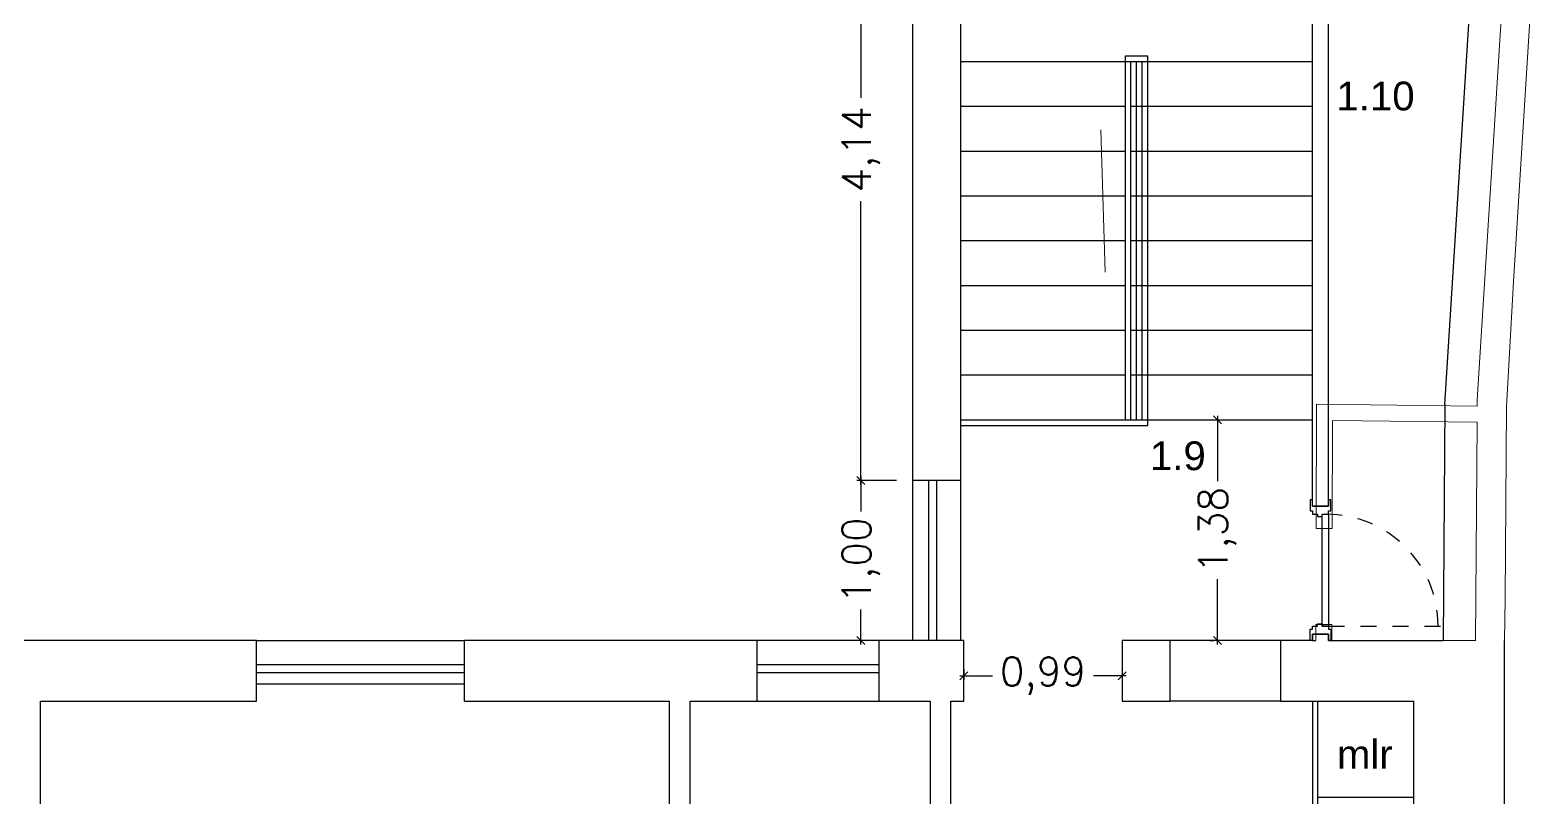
# Model space of a CAD drawing. Header units: millimetres. Extents: x 1778 to 2471, y 1406 to 1876.
# Drawn here: x 1839.61 to 1848.98, y 1629.34 to 1634.14 of the extents above; entities that cross this region are included whole.
import ezdxf

# ---------------------------------------------------------------- set-up
doc = ezdxf.new("R2010")
doc.units = ezdxf.units.MM
doc.linetypes.add('HIDDEN', pattern=[9.525, 6.35, -3.175])
for name, color, linetype in [('ARQ_CONSTRUIR_CORTE', 10, 'Continuous'), ('ARQ_CONSTRUIR_VISTA', 30, 'Continuous'), ('ARQ_CONTRUIR_VAOS', 40, 'Continuous'), ('ARQ_DEMOLIR_CORTE', 2, 'Continuous'), ('ARQ_EXISNTENTE_VISTA', 9, 'Continuous'), ('ARQ_EXISTENTE_CORTE', 6, 'Continuous')]:
    doc.layers.add(name, color=color, linetype=linetype)
doc.layers.add('ARQ_COTAS', color=5, linetype='Continuous', lineweight=0)
doc.layers.add('construcao', color=6, linetype='Continuous', lineweight=0)
doc.styles.add('ROMA1_20', font='romans.shx', dxfattribs={"height": 0.18})
doc.styles.get("Standard").update_dxf_attribs({"font": 'arial.ttf'})
doc.dimstyles.new('1_100', dxfattribs={"dimscale": 0.5, "dimtxt": 0.1, "dimasz": 0.1, "dimexe": 0.05, "dimexo": 0.2, "dimgap": 0.09, "dimtad": 0, "dimzin": 0, "dimtxsty": 'ROMA1_20', "dimblk": 'OBLIQUE', "dimcen": 0.1, "dimdle": 0.05, "dimazin": 0, "dimtfac": 1, "dimtofl": 0, "dimtmove": 1, "dimatfit": 3, "dimldrblk": 'DOTSMALL', "dimfxl": 0.075, "dimtolj": 1, "dimtzin": 0, "dimarcsym": 0})

# ---------------------------------------------------------------- blocks, each defined once
blk = doc.blocks.new('_Oblique')
at = {"color": 0, "linetype": 'ByBlock', "lineweight": -2}
blk.add_line((-0.5, -0.5), (0.5, 0.5), dxfattribs=at)
blk = doc.blocks.new('*D100')
at = {"layer": 'ARQ_COTAS', "color": 0, "lineweight": -2}
for p, q in [((1846.97, 1631.7077), (1847, 1631.7077)), ((1847.025, 1631.7327), (1847.025, 1631.3241)), ((1847.025, 1630.3027), (1847.025, 1630.7113)), ((1846.975, 1630.3277), (1847, 1630.3277))]:
    blk.add_line(p, q, dxfattribs=at)
at = {"layer": 'Defpoints', "color": 0}
for p in [(1847.07, 1631.7077), (1847.025, 1630.3277), (1847.075, 1630.3277)]:
    blk.add_point(p, dxfattribs=at)
at = {"layer": 'ARQ_COTAS', "color": 0, "linetype": 'ByBlock', "lineweight": -2, "xscale": 0.05, "yscale": 0.05, "zscale": 0.05}
for p, rotation in [((1847.025, 1631.7077), 90), ((1847.025, 1630.3277), 270)]:
    blk.add_blockref('_Oblique', p, dxfattribs=dict(at, rotation=rotation))
at = {"layer": 'ARQ_COTAS', "color": 0, "insert": (1847.025, 1631.0177), "char_height": 0.18, "attachment_point": 5, "rotation": 90, "style": 'ROMA1_20'}
blk.add_mtext('\\A1;1,38', dxfattribs=at)
blk = doc.blocks.new('_DOTSMALL')
at = {"color": 0, "linetype": 'ByBlock', "const_width": 0.5}
blk.add_lwpolyline([(-0.0625, 0, 1), (0.0625, 0, 1)], format="xyb", close=True, dxfattribs=at)
blk = doc.blocks.new('*D101')
at = {"layer": 'ARQ_COTAS', "color": 0, "lineweight": -2}
for p, q in [((1845.415, 1630.1063), (1845.62, 1630.1063)), ((1845.44, 1630.1477), (1845.44, 1630.0813)), ((1846.455, 1630.1063), (1846.25, 1630.1063)), ((1846.43, 1630.1477), (1846.43, 1630.0813))]:
    blk.add_line(p, q, dxfattribs=at)
at = {"layer": 'Defpoints', "color": 0}
for p in [(1845.44, 1630.2477), (1846.43, 1630.2477), (1845.44, 1630.1063)]:
    blk.add_point(p, dxfattribs=at)
at = {"layer": 'ARQ_COTAS', "color": 0, "linetype": 'ByBlock', "lineweight": -2, "xscale": 0.05, "yscale": 0.05, "zscale": 0.05, "rotation": 180}
blk.add_blockref('_Oblique', (1845.44, 1630.1063), dxfattribs=at)
at = {"layer": 'ARQ_COTAS', "color": 0, "linetype": 'ByBlock', "lineweight": -2, "xscale": 0.05, "yscale": 0.05, "zscale": 0.05}
blk.add_blockref('_Oblique', (1846.43, 1630.1063), dxfattribs=at)
at = {"layer": 'ARQ_COTAS', "color": 0, "insert": (1845.935, 1630.1063), "char_height": 0.18, "attachment_point": 5, "style": 'ROMA1_20'}
blk.add_mtext('\\A1;0,99', dxfattribs=at)
blk = doc.blocks.new('*D271')
at = {"layer": 'ARQ_COTAS', "color": 0, "lineweight": -2}
for p, q in [((1845.02, 1631.3277), (1844.7725, 1631.3277)), ((1844.7975, 1631.3527), (1844.7975, 1631.1341)), ((1844.7975, 1630.3027), (1844.7975, 1630.5213)), ((1845.02, 1630.3277), (1844.7725, 1630.3277))]:
    blk.add_line(p, q, dxfattribs=at)
at = {"layer": 'Defpoints', "color": 0}
for p in [(1845.12, 1631.3277), (1844.7975, 1630.3277), (1845.12, 1630.3277)]:
    blk.add_point(p, dxfattribs=at)
at = {"layer": 'ARQ_COTAS', "color": 0, "linetype": 'ByBlock', "lineweight": -2, "xscale": 0.05, "yscale": 0.05, "zscale": 0.05}
for p, rotation in [((1844.7975, 1631.3277), 90), ((1844.7975, 1630.3277), 270)]:
    blk.add_blockref('_Oblique', p, dxfattribs=dict(at, rotation=rotation))
at = {"layer": 'ARQ_COTAS', "color": 0, "insert": (1844.7975, 1630.8277), "char_height": 0.18, "attachment_point": 5, "rotation": 90, "style": 'ROMA1_20'}
blk.add_mtext('\\A1;1,00', dxfattribs=at)
blk = doc.blocks.new('*D273')
at = {"layer": 'ARQ_COTAS', "color": 0, "lineweight": -2}
for p, q in [((1845.02, 1635.4677), (1844.7725, 1635.4677)), ((1844.7975, 1635.4927), (1844.7975, 1633.7213)), ((1844.7975, 1631.3027), (1844.7975, 1633.0741)), ((1845.02, 1631.3277), (1844.7725, 1631.3277))]:
    blk.add_line(p, q, dxfattribs=at)
at = {"layer": 'Defpoints', "color": 0}
for p in [(1845.12, 1635.4677), (1844.7975, 1631.3277), (1845.12, 1631.3277)]:
    blk.add_point(p, dxfattribs=at)
at = {"layer": 'ARQ_COTAS', "color": 0, "linetype": 'ByBlock', "lineweight": -2, "xscale": 0.05, "yscale": 0.05, "zscale": 0.05}
for p, rotation in [((1844.7975, 1635.4677), 90), ((1844.7975, 1631.3277), 270)]:
    blk.add_blockref('_Oblique', p, dxfattribs=dict(at, rotation=rotation))
at = {"layer": 'ARQ_COTAS', "color": 0, "insert": (1844.7975, 1633.3977), "char_height": 0.18, "attachment_point": 5, "rotation": 90, "style": 'ROMA1_20'}
blk.add_mtext('\\A1;4,14', dxfattribs=at)

msp = doc.modelspace()

# ---------------------------------------------------------------- linework, layer by layer
at = {"layer": 'ARQ_CONSTRUIR_CORTE'}
for p, q in [((1845.12, 1635.4677), (1845.12, 1631.3277)), ((1845.42, 1635.4677), (1845.42, 1631.3277)), ((1847.62, 1633.3077), (1847.62, 1635.1677)), ((1847.72, 1631.1677), (1847.72, 1635.1677)), ((1848.4465, 1631.8034), (1848.6573, 1635.1677)), ((1847.62, 1631.1677), (1847.62, 1633.3077)), ((1848.4465, 1631.8034), (1848.437, 1630.3277)), ((1845.42, 1631.3277), (1845.12, 1631.3277)), ((1847.62, 1631.1677), (1847.72, 1631.1677)), ((1845.42, 1630.3277), (1845.12, 1630.3277)), ((1847.42, 1630.3277), (1846.73, 1630.3277)), ((1847.62, 1630.3277), (1847.62, 1630.3677)), ((1847.62, 1630.3677), (1847.72, 1630.3677)), ((1847.72, 1630.3677), (1847.72, 1630.3277)), ((1847.72, 1630.3277), (1847.7398, 1630.3277)), ((1847.42, 1629.9477), (1846.73, 1629.9477))]:
    msp.add_line(p, q, dxfattribs=at)
at = {"layer": 'ARQ_CONSTRUIR_VISTA'}
for p, q in [((1846.45, 1631.7077), (1846.45, 1633.9827)), ((1846.45, 1633.9827), (1846.59, 1633.9827)), ((1846.59, 1631.6727), (1846.59, 1633.9827)), ((1845.42, 1633.9477), (1846.52, 1633.9477)), ((1846.485, 1631.7077), (1846.485, 1633.9477)), ((1846.52, 1631.7077), (1846.52, 1633.9477)), ((1846.52, 1633.9477), (1847.62, 1633.9477)), ((1846.555, 1631.7077), (1846.555, 1633.9477)), ((1845.42, 1633.6677), (1846.45, 1633.6677)), ((1846.485, 1633.6677), (1846.52, 1633.6677)), ((1846.52, 1633.6677), (1847.62, 1633.6677)), ((1845.42, 1633.3877), (1846.45, 1633.3877)), ((1846.485, 1633.3877), (1846.52, 1633.3877)), ((1846.52, 1633.3877), (1847.62, 1633.3877)), ((1845.42, 1633.1077), (1846.45, 1633.1077)), ((1846.485, 1633.1077), (1846.52, 1633.1077)), ((1846.52, 1633.1077), (1847.62, 1633.1077)), ((1845.42, 1632.8277), (1846.45, 1632.8277)), ((1846.485, 1632.8277), (1846.52, 1632.8277)), ((1846.52, 1632.8277), (1847.62, 1632.8277)), ((1845.42, 1632.5477), (1846.45, 1632.5477)), ((1846.485, 1632.5477), (1846.52, 1632.5477)), ((1846.52, 1632.5477), (1847.62, 1632.5477)), ((1845.42, 1632.2677), (1846.45, 1632.2677)), ((1846.485, 1632.2677), (1846.52, 1632.2677)), ((1846.52, 1632.2677), (1847.62, 1632.2677)), ((1845.42, 1631.9877), (1846.45, 1631.9877)), ((1846.485, 1631.9877), (1846.52, 1631.9877)), ((1846.52, 1631.9877), (1847.62, 1631.9877)), ((1845.42, 1631.7077), (1847.62, 1631.7077)), ((1845.42, 1631.6727), (1846.59, 1631.6727)), ((1845.12, 1631.3277), (1845.12, 1630.3277)), ((1845.42, 1631.3277), (1845.42, 1630.3277)), ((1847.62, 1629.9477), (1847.62, 1627.3077)), ((1847.65, 1629.9477), (1847.65, 1628.7477)), ((1847.65, 1629.3477), (1848.25, 1629.3477))]:
    msp.add_line(p, q, dxfattribs=at)
at = {"layer": 'ARQ_CONTRUIR_VAOS'}
for p, q in [((1845.22, 1631.3277), (1845.22, 1630.3277)), ((1845.27, 1631.3277), (1845.27, 1630.3277)), ((1841.02, 1630.1777), (1842.32, 1630.1777)), ((1841.02, 1630.1277), (1842.32, 1630.1277)), ((1844.15, 1630.1777), (1844.91, 1630.1777)), ((1844.15, 1630.1277), (1844.91, 1630.1277))]:
    msp.add_line(p, q, dxfattribs=at)
at = {"layer": 'ARQ_CONTRUIR_VAOS', "linetype": 'HIDDEN', "ltscale": 0.01}
msp.add_line((1847.72, 1630.4177), (1848.42, 1630.4177), dxfattribs=at)
at = {"layer": 'ARQ_CONTRUIR_VAOS'}
for points in [[(1847.605, 1631.2077), (1847.605, 1631.1377), (1847.62, 1631.1377), (1847.62, 1631.1177), (1847.65, 1631.1177), (1847.65, 1631.1027), (1847.68, 1631.1027), (1847.68, 1631.1177), (1847.72, 1631.1177), (1847.72, 1631.1377), (1847.735, 1631.1377), (1847.735, 1631.2077), (1847.72, 1631.2077), (1847.72, 1631.1677), (1847.62, 1631.1677), (1847.62, 1631.2077)], [(1847.68, 1630.4177), (1847.68, 1631.1177), (1847.72, 1631.1177), (1847.72, 1630.4177)], [(1847.605, 1630.3277), (1847.605, 1630.3977), (1847.62, 1630.3977), (1847.62, 1630.4177), (1847.65, 1630.4177), (1847.65, 1630.4327), (1847.68, 1630.4327), (1847.68, 1630.4177), (1847.72, 1630.4177), (1847.72, 1630.3977), (1847.735, 1630.3977), (1847.735, 1630.3277), (1847.72, 1630.3277), (1847.72, 1630.3677), (1847.62, 1630.3677), (1847.62, 1630.3277)]]:
    msp.add_lwpolyline(points, close=True, dxfattribs=at)
at = {"layer": 'ARQ_CONTRUIR_VAOS', "linetype": 'HIDDEN', "ltscale": 0.01}
msp.add_arc((1847.705, 1630.4177), 0.7, 0, 90, dxfattribs=at)
at = {"layer": 'ARQ_DEMOLIR_CORTE', "linetype": 'Continuous', "lineweight": 5}
for p, q in [((1848.8506, 1635.0544), (1848.6486, 1631.8319)), ((1847.6442, 1631.8048), (1848.6484, 1631.793)), ((1848.6486, 1631.8319), (1848.6484, 1631.793)), ((1847.7439, 1631.7036), (1848.6477, 1631.693)), ((1848.6477, 1631.693), (1848.639, 1630.3277)), ((1848.437, 1630.3277), (1848.639, 1630.3277))]:
    msp.add_line(p, q, dxfattribs=at)
at = {"layer": 'ARQ_DEMOLIR_CORTE', "linetype": 'Continuous', "lineweight": 9}
for p, q in [((1846.2957, 1633.5199), (1846.3239, 1632.6305)), ((1847.6442, 1631.8048), (1847.6419, 1631.0277)), ((1847.7439, 1631.7036), (1847.7419, 1631.0274)), ((1847.6419, 1631.0277), (1847.7419, 1631.0274)), ((1847.6401, 1630.4277), (1847.6398, 1630.3277)), ((1847.6401, 1630.4277), (1847.7401, 1630.4274)), ((1847.7401, 1630.4274), (1847.7398, 1630.3274))]:
    msp.add_line(p, q, dxfattribs=at)
at = {"layer": 'ARQ_DEMOLIR_CORTE'}
for p, q in [((1845.42, 1630.3277), (1845.12, 1630.3277)), ((1846.73, 1630.2477), (1846.73, 1630.3277)), ((1847.42, 1630.3277), (1847.42, 1629.9477)), ((1846.73, 1629.9477), (1846.73, 1630.2477))]:
    msp.add_line(p, q, dxfattribs=at)
at = {"layer": 'ARQ_EXISNTENTE_VISTA'}
for p, q in [((1841.02, 1630.3277), (1842.32, 1630.3277)), ((1844.91, 1630.3277), (1844.15, 1630.3277)), ((1841.02, 1630.0577), (1842.32, 1630.0577)), ((1844.15, 1629.9477), (1844.91, 1629.9477))]:
    msp.add_line(p, q, dxfattribs=at)
at = {"layer": 'ARQ_EXISTENTE_CORTE'}
for p, q in [((1841.02, 1630.3277), (1837.83, 1630.3277)), ((1841.02, 1629.9477), (1841.02, 1630.3277)), ((1842.32, 1629.9477), (1842.32, 1630.3277)), ((1844.15, 1630.3277), (1842.32, 1630.3277)), ((1844.15, 1629.9477), (1844.15, 1630.3277)), ((1845.12, 1630.3277), (1844.91, 1630.3277)), ((1844.91, 1630.3277), (1844.91, 1629.9477)), ((1845.44, 1630.3277), (1845.42, 1630.3277)), ((1845.44, 1629.9477), (1845.44, 1630.3277)), ((1846.73, 1630.3277), (1846.43, 1630.3277)), ((1846.43, 1630.3277), (1846.43, 1629.9477)), ((1847.62, 1630.3277), (1847.42, 1630.3277)), ((1847.62, 1630.3277), (1847.6398, 1630.3277)), ((1847.7398, 1630.3277), (1848.437, 1630.3277)), ((1848.82, 1626.4777), (1848.82, 1630.3277)), ((1839.67, 1629.9477), (1841.02, 1629.9477)), ((1839.67, 1629.9477), (1841.02, 1629.9477)), ((1839.67, 1626.6877), (1839.67, 1629.9477)), ((1842.32, 1629.9477), (1843.6, 1629.9477)), ((1842.32, 1629.9477), (1843.6, 1629.9477)), ((1843.6, 1629.9477), (1843.6, 1629.7977)), ((1843.73, 1629.9477), (1844.15, 1629.9477)), ((1843.73, 1626.7377), (1843.73, 1629.9477)), ((1844.91, 1629.9477), (1845.23, 1629.9477)), ((1845.23, 1629.9477), (1845.23, 1627.1277)), ((1845.36, 1626.6877), (1845.36, 1629.9477)), ((1845.36, 1629.9477), (1845.44, 1629.9477)), ((1846.43, 1629.9477), (1846.73, 1629.9477)), ((1847.42, 1629.9477), (1848.25, 1629.9477)), ((1848.25, 1629.9477), (1848.25, 1628.5377)), ((1843.6, 1629.7977), (1843.6, 1626.7377))]:
    msp.add_line(p, q, dxfattribs=at)
at = {"layer": 'construcao', "linetype": 'Continuous', "lineweight": 9}
for p, q in [((1848.9847, 1634.3066), (1848.876, 1632.57)), ((1848.876, 1632.57), (1848.8311, 1631.7908)), ((1848.8311, 1631.7908), (1848.8234, 1630.5887)), ((1848.8234, 1630.5887), (1848.82, 1630.3277))]:
    msp.add_line(p, q, dxfattribs=at)
at = {"layer": 'construcao'}
msp.add_line((1845.23, 1629.9477), (1845.23, 1629.3477), dxfattribs=at)

# ---------------------------------------------------------------- texts
at = {"layer": 'ARQ_CONSTRUIR_VISTA'}
for s, p in [('1.10', (1847.7683, 1633.6418)), ('1.9', (1846.6034, 1631.3927)), ('mlr', (1847.7718, 1629.5258))]:
    msp.add_text(s, height=0.18, dxfattribs=at).set_placement(p)

# ---------------------------------------------------------------- dimensions: what is measured, and where the dimension line sits
at = {"layer": 'ARQ_COTAS'}
for base, p1, p2, picture, middle in [((1844.7975, 1631.3277), (1845.12, 1635.4677), (1845.12, 1631.3277), '*D273', (1844.7975, 1633.3977)), ((1847.025, 1630.3277), (1847.07, 1631.7077), (1847.075, 1630.3277), '*D100', (1847.025, 1631.0177)), ((1844.7975, 1630.3277), (1845.12, 1631.3277), (1845.12, 1630.3277), '*D271', (1844.7975, 1630.8277))]:
    dim = msp.add_linear_dim(base=base, p1=p1, p2=p2, angle=90, dimstyle='1_100', dxfattribs=at)
    dim.commit()
    dim.dimension.update_dxf_attribs({"geometry": picture, "text_midpoint": middle})
dim = msp.add_linear_dim(base=(1845.44, 1630.1063), p1=(1846.43, 1630.2477), p2=(1845.44, 1630.2477), dimstyle='1_100', dxfattribs=at)
dim.commit()
dim.dimension.update_dxf_attribs({"geometry": '*D101', "text_midpoint": (1845.935, 1630.1063)})

doc.saveas('drawing.dxf')
